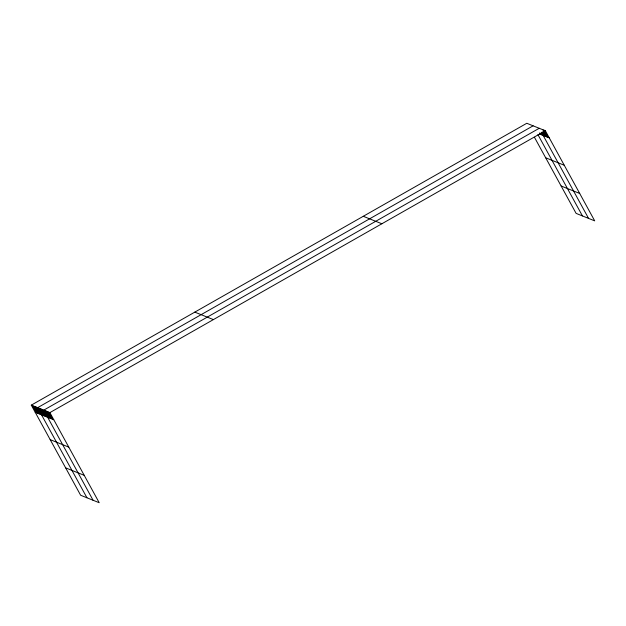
<?xml version="1.0" encoding="UTF-8"?>
<svg xmlns="http://www.w3.org/2000/svg" width="626" height="626" viewBox="0 0 626 626"><rect width="100%" height="100%" fill="white"/><g stroke="black" fill="none" stroke-linecap="round" stroke-linejoin="round"><path stroke-width="0.94" d="M31.3 405.139L49.884 412.612L99.213 502.725L80.629 495.244L31.3 405.139L526.787 123.275L545.371 130.756L594.7 220.861L576.116 213.388L534.424 137.235M533.102 125.818L37.615 407.683L86.951 497.787M539.236 128.283L43.75 410.147L93.078 500.252M49.884 412.612L545.371 130.756M539.448 133.917L549.26 137.861M545.676 157.775L564.253 165.248M561.123 185.992L579.707 193.465M363.276 216.291L381.86 223.764M194.811 312.131L213.396 319.604M35.189 412.252L53.773 419.725M50.19 439.64L68.774 447.113M65.636 467.857L84.22 475.33M544.143 130.255L548.032 137.368M542.914 129.762L546.811 136.875M542.985 131.64L545.582 136.382M542.625 132.728L544.354 135.889M541.396 132.235L588.565 218.388M541.036 133.322L541.905 134.903M539.808 132.829L540.676 134.41M537.937 134.645L582.438 215.923M48.656 412.119L52.553 419.232M47.427 411.626L51.324 418.739M46.207 411.133L50.096 418.246M44.978 410.64L48.867 417.753M42.521 409.654L46.418 416.767M41.3 409.161L45.189 416.274M40.072 408.668L43.961 415.781M38.843 408.175L42.74 415.288M36.355 407.174L40.244 414.287M35.087 406.665L38.984 413.778M33.827 406.157L37.717 413.27M32.56 405.648L36.457 412.761"/></g></svg>
